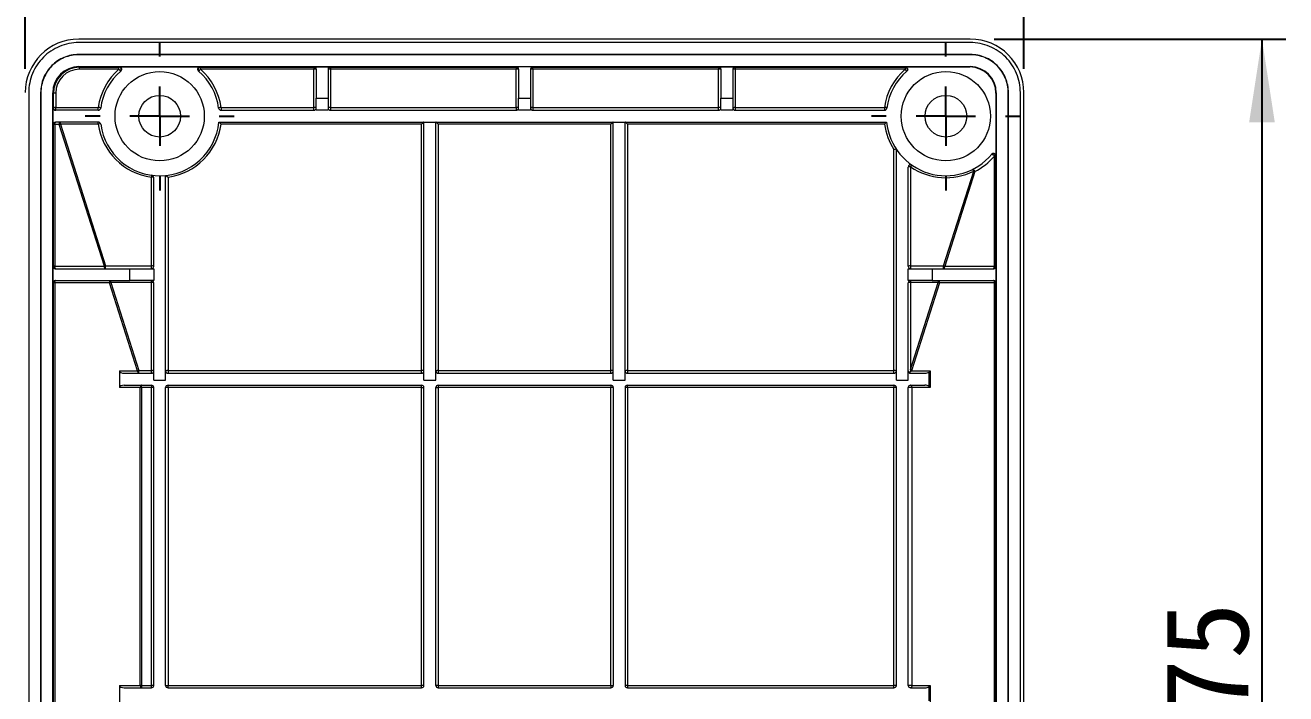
# Model space of a CAD drawing. Header units: millimetres. Extents: x 3 to 590, y 3 to 417.
# Drawn here: x 111.4 to 217.3, y 281 to 337.1 of the extents above; entities that cross this region are included whole.
import ezdxf

# ---------------------------------------------------------------- set-up
doc = ezdxf.new("R2010")
doc.units = ezdxf.units.MM
doc.header["$LTSCALE"] = 2
doc.layers.add('SLD-0', color=179, linetype='Continuous')
doc.styles.add('SLDTEXTSTYLE0', font='SIMSUN.TTC', dxfattribs={"width": 0.67})
doc.styles.add('SLDTEXTSTYLE15', font='SIMSUN.TTC')
doc.dimstyles.new('SLDDIMSTYLE0', dxfattribs={"dimtxt": 7, "dimasz": 7, "dimexe": 0, "dimexo": 0.0625, "dimgap": 1.75, "dimtad": 2, "dimrnd": 1e-09, "dimzin": 12, "dimdsep": 46, "dimtxsty": 'SLDTEXTSTYLE0', "dimsah": 1, "dimcen": 0.09, "dimadec": 0, "dimazin": 3, "dimtfac": 1, "dimtofl": 0, "dimtmove": 0, "dimatfit": 3, "dimfxl": 0, "dimfrac": 2, "dimtolj": 1, "dimtzin": 12, "dimarcsym": 0})

# ---------------------------------------------------------------- blocks, each defined once
blk = doc.blocks.new('_D')
at = {"layer": 'SLD-0', "color": 5}
for p, q in [((111.41, 333.49), (111.41, 350.5)), ((195.3, 333.49), (195.3, 350.5)), ((111.41, 348.5), (195.3, 348.5))]:
    blk.add_line(p, q, dxfattribs=at)
for points in [[(111.41, 348.5), (118.41, 347.43), (118.41, 349.58)], [(195.3, 348.5), (188.3, 349.58), (188.3, 347.43)]]:
    blk.add_solid(points, dxfattribs=at)
at = {"layer": 'SLD-0', "color": 5, "insert": (152.75, 356.65), "char_height": 7, "attachment_point": 1, "style": 'SLDTEXTSTYLE15'}
blk.add_mtext('83.89', dxfattribs=at)
blk = doc.blocks.new('_D_1')
at = {"layer": 'SLD-0', "color": 5}
for p, q in [((192.8, 335.99), (217.3, 335.99)), ((215.3, 335.99), (215.3, 198.24)), ((170.88, 198.24), (217.3, 198.24))]:
    blk.add_line(p, q, dxfattribs=at)
for points in [[(215.3, 335.99), (214.22, 328.99), (216.38, 328.99)], [(215.3, 198.24), (216.38, 205.24), (214.22, 205.24)]]:
    blk.add_solid(points, dxfattribs=at)
at = {"layer": 'SLD-0', "color": 5, "insert": (207.16, 260.14), "char_height": 7, "attachment_point": 1, "rotation": 90, "style": 'SLDTEXTSTYLE15'}
blk.add_mtext('137.75', dxfattribs=at)
blk = doc.blocks.new('SW_CENTERMARKSYMBOL_0')
at = {"layer": 'SLD-0', "color": 0}
for p, q in [((0, 5), (0, 6.25)), ((0, 0), (0, 2.5)), ((-5, 0), (-6.25, 0)), ((0, 0), (-2.5, 0)), ((0, 0), (0, -2.5)), ((0, 0), (2.5, 0)), ((5, 0), (6.25, 0)), ((0, -5), (0, -6.25))]:
    blk.add_line(p, q, dxfattribs=at)
blk = doc.blocks.new('SW_CENTERMARKSYMBOL_1')
at = {"layer": 'SLD-0', "color": 0}
for p, q in [((0, 5), (0, 6.25)), ((0, 0), (0, 2.5)), ((-5, 0), (-6.25, 0)), ((0, 0), (-2.5, 0)), ((0, 0), (0, -2.5)), ((0, 0), (2.5, 0)), ((5, 0), (6.25, 0)), ((0, -5), (0, -6.25))]:
    blk.add_line(p, q, dxfattribs=at)

msp = doc.modelspace()

# ---------------------------------------------------------------- linework, layer by layer
at = {"color": 7, "linetype": 'Continuous', "lineweight": 15}
for p, q in [((190.808, 335.694), (115.906, 335.694)), ((190.802, 335.988), (115.912, 335.988)), ((190.807, 334.693), (115.907, 334.693)), ((115.907, 334.672), (115.907, 334.693)), ((190.807, 334.672), (115.907, 334.672)), ((190.807, 334.672), (190.807, 334.693)), ((115.928, 333.672), (190.786, 333.672)), ((115.975, 333.625), (115.928, 333.672)), ((115.975, 333.625), (119.28, 333.625)), ((115.975, 333.46), (115.975, 333.625)), ((119.28, 333.46), (119.28, 333.625)), ((119.304, 333.645), (126.11, 333.645)), ((126.134, 333.625), (135.657, 333.625)), ((126.134, 333.46), (126.134, 333.625)), ((135.657, 333.671), (137.057, 333.671)), ((135.657, 333.625), (135.657, 333.671)), ((135.657, 333.625), (135.657, 333.46)), ((137.057, 333.671), (137.057, 333.625)), ((137.057, 333.625), (152.657, 333.625)), ((137.057, 333.625), (137.057, 333.46)), ((154.057, 333.671), (152.657, 333.671)), ((152.657, 333.625), (152.657, 333.671)), ((152.657, 333.625), (152.657, 333.46)), ((154.057, 333.671), (154.057, 333.625)), ((154.057, 333.625), (169.657, 333.625)), ((154.057, 333.46), (154.057, 333.625)), ((169.657, 333.671), (171.057, 333.671)), ((169.657, 333.625), (169.657, 333.671)), ((169.657, 333.625), (169.657, 333.46)), ((171.057, 333.671), (171.057, 333.625)), ((171.057, 333.625), (185.32, 333.625)), ((171.057, 333.625), (171.057, 333.46)), ((185.32, 333.625), (185.32, 333.46)), ((185.344, 333.645), (190.759, 333.645)), ((190.786, 333.672), (190.759, 333.645)), ((119.28, 333.46), (115.975, 333.46)), ((135.657, 333.46), (126.134, 333.46)), ((135.657, 330.248), (135.657, 333.46)), ((135.857, 333.471), (135.857, 331.014)), ((136.857, 333.471), (136.857, 331.014)), ((137.057, 333.46), (137.057, 330.248)), ((152.657, 333.46), (137.057, 333.46)), ((152.657, 330.248), (152.657, 333.46)), ((152.857, 333.471), (152.857, 331.014)), ((153.857, 333.471), (153.857, 331.014)), ((154.057, 333.46), (154.057, 330.248)), ((169.657, 333.46), (154.057, 333.46)), ((169.657, 330.248), (169.657, 333.46)), ((169.857, 333.471), (169.857, 331.014)), ((170.857, 333.471), (170.857, 331.014)), ((171.057, 333.46), (171.057, 330.248)), ((185.32, 333.46), (171.057, 333.46)), ((111.707, 331.494), (111.707, 206.77)), ((112.707, 331.494), (112.707, 206.77)), ((112.728, 331.494), (112.707, 331.494)), ((112.728, 331.494), (112.728, 206.786)), ((113.728, 207.175), (113.728, 331.473)), ((113.728, 331.473), (113.782, 331.419)), ((113.982, 331.454), (113.986, 330.248)), ((192.959, 331.446), (192.986, 331.473)), ((192.959, 331.446), (192.959, 326.205)), ((192.986, 331.473), (192.986, 207.175)), ((193.986, 331.494), (194.007, 331.494)), ((193.986, 206.786), (193.986, 331.494)), ((194.007, 206.77), (194.007, 331.494)), ((195.007, 206.77), (195.007, 331.494)), ((195.302, 206.775), (195.302, 331.489)), ((113.786, 330.214), (113.782, 331.419)), ((135.857, 331.014), (136.857, 331.014)), ((135.857, 330.014), (135.857, 331.014)), ((136.857, 331.014), (136.857, 330.014)), ((152.857, 330.014), (152.857, 331.014)), ((152.857, 331.014), (153.857, 331.014)), ((153.857, 331.014), (153.857, 330.014)), ((169.857, 331.014), (170.857, 331.014)), ((169.857, 330.014), (169.857, 331.014)), ((170.857, 331.014), (170.857, 330.014)), ((113.755, 330.214), (113.786, 330.214)), ((113.755, 328.814), (113.755, 330.214)), ((117.554, 330.014), (113.955, 330.014)), ((113.986, 330.248), (117.554, 330.248)), ((113.986, 330.014), (113.986, 330.248)), ((117.554, 330.014), (117.554, 330.248)), ((127.86, 330.248), (135.657, 330.248)), ((127.86, 330.248), (127.86, 330.014)), ((127.86, 330.014), (135.657, 330.014)), ((135.657, 330.014), (135.657, 330.248)), ((136.857, 330.014), (135.857, 330.014)), ((137.057, 330.248), (152.657, 330.248)), ((137.057, 330.248), (137.057, 330.014)), ((137.057, 330.014), (152.657, 330.014)), ((152.657, 330.248), (152.657, 330.014)), ((153.857, 330.014), (152.857, 330.014)), ((154.057, 330.248), (169.657, 330.248)), ((154.057, 330.248), (154.057, 330.014)), ((154.057, 330.014), (169.657, 330.014)), ((169.657, 330.014), (169.657, 330.248)), ((170.857, 330.014), (169.857, 330.014)), ((171.057, 330.248), (183.594, 330.248)), ((171.057, 330.248), (171.057, 330.014)), ((171.057, 330.014), (183.594, 330.014)), ((183.594, 330.248), (183.594, 330.014)), ((113.786, 328.814), (113.755, 328.814)), ((113.786, 316.914), (113.786, 328.814)), ((113.889, 328.814), (113.786, 328.814)), ((114.274, 328.814), (113.889, 328.814)), ((113.889, 328.814), (113.889, 316.914)), ((117.554, 329.014), (113.955, 329.014)), ((118.06, 316.914), (114.274, 328.814)), ((114.371, 328.848), (114.371, 329.014)), ((117.554, 328.848), (114.371, 328.848)), ((114.371, 328.848), (118.157, 316.948)), ((117.554, 328.848), (117.554, 329.014)), ((127.682, 329.014), (183.772, 329.014)), ((144.707, 328.848), (127.86, 328.848)), ((144.707, 308.171), (144.707, 328.848)), ((144.907, 307.349), (144.907, 329.014)), ((145.907, 307.349), (145.907, 329.014)), ((146.107, 328.848), (146.107, 308.171)), ((160.607, 328.848), (146.107, 328.848)), ((160.607, 308.171), (160.607, 328.848)), ((160.807, 307.349), (160.807, 329.014)), ((161.807, 307.349), (161.807, 329.014)), ((162.007, 328.848), (162.007, 308.171)), ((183.594, 328.848), (162.007, 328.848)), ((184.389, 308.171), (184.389, 326.712)), ((184.589, 307.349), (184.589, 326.737)), ((192.928, 326.168), (192.825, 326.168)), ((192.825, 316.914), (192.825, 326.168)), ((192.928, 326.168), (192.928, 316.914)), ((185.589, 316.914), (185.589, 325.237)), ((185.789, 325.272), (185.789, 316.948)), ((122.007, 316.948), (122.007, 324.396)), ((122.207, 316.914), (122.207, 324.361)), ((123.207, 307.349), (123.207, 324.539)), ((123.407, 324.396), (123.407, 308.171)), ((188.557, 316.948), (191.088, 324.905)), ((191.185, 324.871), (188.654, 316.914)), ((113.73, 316.914), (113.786, 316.914)), ((113.73, 316.914), (113.73, 315.514)), ((113.889, 316.914), (113.786, 316.914)), ((113.889, 316.914), (118.06, 316.914)), ((113.93, 316.714), (120.207, 316.714)), ((118.157, 316.948), (122.007, 316.948)), ((118.157, 316.714), (118.157, 316.948)), ((120.207, 315.714), (120.207, 316.714)), ((120.207, 316.714), (122.207, 316.714)), ((122.007, 316.714), (122.007, 316.948)), ((122.207, 316.714), (122.207, 315.714)), ((185.589, 315.714), (185.589, 316.714)), ((185.589, 316.714), (187.589, 316.714)), ((185.789, 316.948), (188.557, 316.948)), ((185.789, 316.948), (185.789, 316.714)), ((187.589, 316.714), (187.589, 315.714)), ((187.589, 316.714), (192.784, 316.714)), ((188.557, 316.714), (188.557, 316.948)), ((188.654, 316.914), (192.825, 316.914)), ((192.928, 316.914), (192.825, 316.914)), ((192.928, 316.914), (192.984, 316.914)), ((192.984, 315.514), (192.984, 316.914)), ((113.93, 315.714), (120.207, 315.714)), ((118.602, 315.548), (118.602, 315.714)), ((122.207, 315.714), (120.207, 315.714)), ((122.007, 315.548), (122.007, 315.714)), ((187.589, 315.714), (185.589, 315.714)), ((185.789, 315.714), (185.789, 315.548)), ((187.589, 315.714), (192.784, 315.714)), ((188.112, 315.714), (188.112, 315.548)), ((113.786, 315.514), (113.73, 315.514)), ((113.786, 264.06), (113.786, 315.514)), ((113.889, 315.514), (113.786, 315.514)), ((118.505, 315.514), (113.889, 315.514)), ((113.889, 315.514), (113.889, 264.234)), ((120.852, 308.136), (118.505, 315.514)), ((122.007, 315.548), (118.602, 315.548)), ((118.602, 315.548), (120.949, 308.171)), ((122.007, 308.171), (122.007, 315.548)), ((122.207, 307.349), (122.207, 315.514)), ((185.589, 307.349), (185.589, 315.514)), ((188.112, 315.548), (185.789, 315.548)), ((185.789, 315.548), (185.789, 308.245)), ((185.789, 308.245), (188.112, 315.548)), ((188.209, 315.514), (185.862, 308.136)), ((192.825, 315.514), (188.209, 315.514)), ((192.928, 315.514), (192.825, 315.514)), ((192.825, 264.234), (192.825, 315.514)), ((192.928, 315.514), (192.928, 264.234)), ((192.984, 315.514), (192.928, 315.514)), ((120.949, 308.171), (122.007, 308.171)), ((120.949, 307.936), (120.949, 308.171)), ((122.007, 307.936), (122.007, 308.171)), ((123.407, 308.171), (144.707, 308.171)), ((123.407, 308.171), (123.407, 307.936)), ((144.707, 307.936), (144.707, 308.171)), ((146.107, 308.171), (160.607, 308.171)), ((146.107, 308.171), (146.107, 307.936)), ((160.607, 307.936), (160.607, 308.171)), ((162.007, 308.171), (184.389, 308.171)), ((162.007, 308.171), (162.007, 307.936)), ((184.389, 307.936), (184.389, 308.171)), ((119.321, 308.136), (120.852, 308.136)), ((119.321, 308.136), (119.321, 306.736)), ((119.734, 307.936), (122.007, 307.936)), ((122.207, 307.349), (123.207, 307.349)), ((123.407, 307.936), (144.707, 307.936)), ((144.907, 307.349), (145.907, 307.349)), ((146.107, 307.936), (160.607, 307.936)), ((160.807, 307.349), (161.807, 307.349)), ((162.007, 307.936), (184.389, 307.936)), ((184.589, 307.349), (185.589, 307.349)), ((185.789, 307.936), (186.98, 307.936)), ((185.862, 308.136), (187.438, 308.136)), ((187.341, 306.833), (187.341, 308.039)), ((187.438, 308.136), (187.438, 306.736)), ((121.08, 306.736), (119.321, 306.736)), ((119.734, 306.936), (122.007, 306.936)), ((121.08, 281.734), (121.08, 306.736)), ((121.177, 306.736), (121.08, 306.736)), ((121.177, 306.736), (121.177, 306.936)), ((122.007, 306.736), (121.177, 306.736)), ((121.177, 306.736), (121.177, 281.734)), ((122.007, 306.936), (122.007, 306.736)), ((122.207, 306.736), (122.007, 306.736)), ((122.007, 281.734), (122.007, 306.736)), ((122.207, 281.734), (122.207, 306.736)), ((123.207, 281.734), (123.207, 306.736)), ((123.407, 306.736), (123.207, 306.736)), ((123.407, 306.936), (144.707, 306.936)), ((123.407, 306.736), (123.407, 306.936)), ((144.707, 306.736), (123.407, 306.736)), ((123.407, 306.736), (123.407, 281.734)), ((144.707, 306.736), (144.707, 306.936)), ((144.707, 306.736), (144.907, 306.736)), ((144.707, 281.734), (144.707, 306.736)), ((144.907, 281.734), (144.907, 306.736)), ((145.907, 281.734), (145.907, 306.736)), ((145.907, 306.736), (146.107, 306.736)), ((146.107, 306.936), (160.607, 306.936)), ((146.107, 306.936), (146.107, 306.736)), ((146.107, 306.736), (146.107, 281.734)), ((160.607, 306.736), (146.107, 306.736)), ((160.607, 306.936), (160.607, 306.736)), ((160.807, 306.736), (160.607, 306.736)), ((160.607, 281.734), (160.607, 306.736)), ((160.807, 306.736), (160.807, 281.734)), ((161.807, 306.736), (161.807, 281.734)), ((162.007, 306.736), (161.807, 306.736)), ((162.007, 306.936), (184.389, 306.936)), ((162.007, 306.736), (162.007, 306.936)), ((162.007, 306.736), (162.007, 281.734)), ((184.389, 306.736), (162.007, 306.736)), ((184.389, 306.936), (184.389, 306.736)), ((184.589, 306.736), (184.389, 306.736)), ((184.389, 281.734), (184.389, 306.736)), ((184.589, 281.734), (184.589, 306.736)), ((185.589, 281.734), (185.589, 306.736)), ((185.886, 306.736), (185.589, 306.736)), ((185.789, 306.936), (186.98, 306.936)), ((185.886, 306.736), (185.886, 281.734)), ((187.438, 306.736), (185.886, 306.736)), ((119.321, 281.734), (121.08, 281.734)), ((119.321, 281.734), (119.321, 280.334)), ((121.177, 281.734), (121.08, 281.734)), ((121.177, 281.734), (121.177, 281.534)), ((121.177, 281.734), (122.007, 281.734)), ((122.007, 281.534), (122.007, 281.734)), ((122.207, 281.734), (122.007, 281.734)), ((123.207, 281.734), (123.407, 281.734)), ((123.407, 281.534), (123.407, 281.734)), ((123.407, 281.734), (144.707, 281.734)), ((144.707, 281.534), (144.707, 281.734)), ((144.907, 281.734), (144.707, 281.734)), ((146.107, 281.734), (145.907, 281.734)), ((146.107, 281.734), (146.107, 281.534)), ((146.107, 281.734), (160.607, 281.734)), ((160.607, 281.734), (160.807, 281.734)), ((160.607, 281.734), (160.607, 281.534)), ((162.007, 281.734), (161.807, 281.734)), ((162.007, 281.734), (162.007, 281.534)), ((162.007, 281.734), (184.389, 281.734)), ((184.389, 281.534), (184.389, 281.734)), ((184.589, 281.734), (184.389, 281.734)), ((185.886, 281.734), (185.589, 281.734)), ((185.886, 281.734), (187.438, 281.734)), ((187.438, 281.734), (187.438, 280.334)), ((119.734, 281.534), (122.007, 281.534)), ((123.407, 281.534), (144.707, 281.534)), ((146.107, 281.534), (160.607, 281.534)), ((162.007, 281.534), (184.389, 281.534)), ((185.789, 281.534), (186.98, 281.534)), ((187.341, 280.431), (187.341, 281.637))]:
    msp.add_line(p, q, dxfattribs=at)
at = {"color": 7, "linetype": 'Continuous', "lineweight": 15, "flags": 128}
for points in [[(113.889, 328.814), (113.891, 328.853), (113.897, 328.89), (113.906, 328.925), (113.918, 328.955), (113.932, 328.98), (113.949, 328.998), (113.967, 329.01), (113.986, 329.014)], [(114.274, 328.814), (114.276, 328.853), (114.282, 328.89), (114.291, 328.925), (114.303, 328.955), (114.317, 328.98), (114.334, 328.998), (114.352, 329.01), (114.371, 329.014)], [(192.825, 326.168), (192.792, 326.202), (192.754, 326.233), (192.716, 326.261), (192.678, 326.283), (192.643, 326.298), (192.613, 326.306), (192.59, 326.305), (192.575, 326.297)], [(191.185, 324.871), (191.167, 324.911), (191.145, 324.95), (191.12, 324.984), (191.094, 325.013), (191.067, 325.035), (191.042, 325.049), (191.018, 325.054), (190.998, 325.049)], [(113.986, 316.714), (113.967, 316.717), (113.949, 316.729), (113.932, 316.747), (113.918, 316.772), (113.906, 316.803), (113.897, 316.837), (113.891, 316.875), (113.889, 316.914)], [(118.157, 316.714), (118.138, 316.717), (118.12, 316.729), (118.103, 316.747), (118.088, 316.772), (118.076, 316.803), (118.067, 316.837), (118.062, 316.875), (118.06, 316.914)], [(188.557, 316.714), (188.576, 316.717), (188.594, 316.729), (188.611, 316.747), (188.626, 316.772), (188.638, 316.803), (188.647, 316.837), (188.652, 316.875), (188.654, 316.914)], [(192.728, 316.714), (192.747, 316.717), (192.765, 316.729), (192.782, 316.747), (192.796, 316.772), (192.808, 316.803), (192.817, 316.837), (192.823, 316.875), (192.825, 316.914)], [(113.889, 315.514), (113.891, 315.553), (113.897, 315.59), (113.906, 315.625), (113.918, 315.655), (113.932, 315.68), (113.949, 315.698), (113.967, 315.71), (113.986, 315.714)], [(118.505, 315.514), (118.507, 315.553), (118.513, 315.59), (118.521, 315.625), (118.534, 315.655), (118.548, 315.68), (118.565, 315.698), (118.583, 315.71), (118.602, 315.714)], [(188.112, 315.714), (188.131, 315.71), (188.149, 315.698), (188.166, 315.68), (188.181, 315.655), (188.193, 315.625), (188.202, 315.59), (188.207, 315.553), (188.209, 315.514)], [(192.728, 315.714), (192.747, 315.71), (192.765, 315.698), (192.782, 315.68), (192.796, 315.655), (192.808, 315.625), (192.817, 315.59), (192.823, 315.553), (192.825, 315.514)], [(120.852, 308.136), (120.854, 308.097), (120.859, 308.059), (120.868, 308.025), (120.88, 307.995), (120.895, 307.97), (120.912, 307.951), (120.93, 307.94), (120.949, 307.936)], [(121.177, 306.936), (121.158, 306.932), (121.14, 306.921), (121.123, 306.902), (121.109, 306.877), (121.097, 306.847), (121.088, 306.813), (121.082, 306.775), (121.08, 306.736)], [(185.886, 306.736), (185.884, 306.775), (185.878, 306.813), (185.869, 306.847), (185.857, 306.877), (185.842, 306.902), (185.826, 306.921), (185.808, 306.932), (185.789, 306.936)], [(121.08, 281.734), (121.082, 281.695), (121.088, 281.657), (121.097, 281.623), (121.109, 281.592), (121.123, 281.567), (121.14, 281.549), (121.158, 281.537), (121.177, 281.534)], [(185.886, 281.734), (185.884, 281.695), (185.878, 281.657), (185.869, 281.623), (185.857, 281.592), (185.842, 281.567), (185.826, 281.549), (185.808, 281.537), (185.789, 281.534)]]:
    msp.add_lwpolyline(points, dxfattribs=at)
at = {"color": 7, "linetype": 'Continuous', "lineweight": 15}
for centre, radius in [((122.707, 329.514), 3.75), ((188.747, 329.514), 3.75), ((122.707, 329.514), 1.75), ((188.747, 329.514), 1.75)]:
    msp.add_circle(centre, radius, dxfattribs=at)
for centre, radius, start, end in [((122.707, 329.714), 5.2, 130.87912, 131.22114), ((119.28, 333.425), 0.2, 311.24086, 89.98307), ((126.134, 333.425), 0.2, 90.016, 228.76007), ((122.707, 329.714), 5.2, 48.77886, 49.12088), ((135.657, 333.425), 0.2, 0.0033, 90.00417), ((137.057, 333.425), 0.2, 89.99583, 179.9967), ((152.657, 333.425), 0.2, 0.00351, 90.00404), ((154.057, 333.425), 0.2, 89.99596, 179.99649), ((169.657, 333.425), 0.2, 0.0033, 90.00417), ((171.057, 333.425), 0.2, 89.99583, 179.9967), ((188.747, 329.714), 5.2, 130.87912, 131.22114), ((185.32, 333.425), 0.2, 311.24017, 89.98376), ((122.707, 329.548), 5.2, 131.22114, 172.26362), ((122.707, 329.514), 5, 130.88014, 172.26362), ((118.925, 333.067), 0.529, 23.04311, 47.83923), ((122.707, 329.514), 5, 7.73638, 49.11986), ((126.489, 333.067), 0.529, 132.15779, 156.95987), ((122.707, 329.548), 5.2, 7.73638, 48.77886), ((135.706, 333.146), 0.318, 61.51707, 98.77798), ((137.009, 333.146), 0.318, 81.22202, 118.48293), ((152.706, 333.146), 0.318, 61.51722, 98.77785), ((154.009, 333.146), 0.318, 81.22215, 118.48278), ((169.706, 333.146), 0.318, 61.51707, 98.77798), ((171.009, 333.146), 0.318, 81.22202, 118.48293), ((188.747, 329.548), 5.2, 131.22114, 172.26362), ((188.747, 329.514), 5, 130.88014, 172.26362), ((184.965, 333.067), 0.529, 23.03949, 47.84285), ((113.936, 331.128), 0.329, 81.89707, 117.80661), ((113.939, 329.922), 0.329, 81.90527, 117.79841), ((113.986, 330.214), 0.2, 179.99347, 269.99692), ((117.561, 329.919), 0.329, 54.33968, 91.0989), ((117.554, 330.214), 0.2, 270, 352.26362), ((127.853, 329.919), 0.329, 88.90068, 125.66105), ((127.86, 330.214), 0.2, 187.73638, 270), ((135.706, 329.934), 0.318, 61.52215, 98.77705), ((135.657, 330.214), 0.2, 270, 0), ((137.009, 329.934), 0.318, 81.22295, 118.47785), ((137.057, 330.214), 0.2, 180, 270), ((152.706, 329.934), 0.318, 61.5223, 98.77692), ((152.657, 330.214), 0.2, 270, 0), ((154.009, 329.934), 0.318, 81.22308, 118.4777), ((154.057, 330.214), 0.2, 180, 270), ((169.706, 329.934), 0.318, 61.52215, 98.77705), ((169.657, 330.214), 0.2, 270, 0), ((171.009, 329.934), 0.318, 81.22295, 118.47785), ((171.057, 330.214), 0.2, 180, 270), ((183.601, 329.919), 0.329, 54.33895, 91.09932), ((183.594, 330.214), 0.2, 270, 352.26362), ((113.986, 328.814), 0.2, 90.00476, 180.00378), ((114.696, 327.791), 1.106, 107.03742, 112.37283), ((117.554, 328.814), 0.2, 7.73638, 90), ((117.642, 328.55), 0.311, 69.15091, 106.33875), ((122.707, 329.548), 5.2, 187.73638, 262.26362), ((122.707, 329.514), 5, 187.73638, 354.26083), ((122.707, 329.548), 5.2, 277.73638, 352.26362), ((188.747, 329.548), 5.2, 187.73638, 213.05373), ((188.747, 329.514), 5, 185.73917, 320.48562), ((188.844, 329.514), 5.2, 296.76091, 319.95539), ((192.728, 326.168), 0.2, 0.01755, 139.9352), ((188.947, 329.514), 5.2, 319.95539, 320.48668), ((185.789, 325.237), 0.2, 55.32445, 180), ((185.74, 324.958), 0.318, 81.22183, 118.48068), ((186.157, 325.064), 0.423, 126.99179, 150.50698), ((188.747, 329.548), 5.2, 235.32445, 296.76091), ((123.627, 324.213), 1.631, 167.73361, 173.55696), ((122.056, 324.082), 0.318, 61.51849, 98.77881), ((122.007, 324.361), 0.2, 0, 82.26362), ((190.612, 324.707), 0.516, 22.57674, 41.51775), ((190.764, 323.848), 1.106, 67.6276, 72.96354), ((113.986, 316.914), 0.2, 179.99454, 269.99692), ((118.481, 315.891), 1.106, 107.03611, 112.37414), ((122.056, 316.634), 0.318, 61.51788, 98.7815), ((122.007, 316.914), 0.2, 270, 0), ((185.74, 316.634), 0.318, 81.21915, 118.4813), ((185.789, 316.914), 0.2, 180, 270), ((188.233, 315.891), 1.106, 67.62586, 72.96389), ((192.728, 316.914), 0.2, 270.00308, 0.00546), ((113.986, 315.514), 0.2, 90.00415, 180.00439), ((122.007, 315.514), 0.2, 0, 90), ((122.056, 315.234), 0.318, 61.51849, 98.77881), ((185.789, 315.514), 0.2, 90, 180), ((185.74, 315.234), 0.318, 81.22183, 118.48068), ((192.728, 315.514), 0.2, 359.99561, 89.99585), ((118.926, 314.492), 1.105, 107.03587, 112.37828), ((187.788, 314.492), 1.105, 67.62172, 72.96413), ((121.273, 307.114), 1.105, 107.03481, 112.37544), ((122.056, 307.857), 0.318, 61.51788, 98.7815), ((123.359, 307.857), 0.318, 81.21884, 118.48197), ((144.756, 307.857), 0.318, 61.51835, 98.78093), ((146.059, 307.857), 0.318, 81.2189, 118.48186), ((160.656, 307.857), 0.318, 61.51814, 98.7811), ((161.959, 307.857), 0.318, 81.21907, 118.48165), ((184.437, 307.857), 0.318, 61.51803, 98.78116), ((122.007, 308.136), 0.2, 270, 0), ((123.407, 308.136), 0.2, 180, 270), ((144.707, 308.136), 0.2, 270, 0), ((146.107, 308.136), 0.2, 180, 270), ((160.607, 308.136), 0.2, 270, 0), ((162.007, 308.136), 0.2, 180, 270), ((184.389, 308.136), 0.2, 270, 0), ((185.789, 308.136), 0.2, 180, 270), ((122.007, 306.736), 0.2, 0, 90), ((123.407, 306.736), 0.2, 90, 180), ((144.707, 306.736), 0.2, 0, 90), ((146.107, 306.736), 0.2, 90, 180), ((160.607, 306.736), 0.2, 0, 90), ((162.007, 306.736), 0.2, 90, 180), ((184.389, 306.736), 0.2, 0, 90), ((185.789, 306.736), 0.2, 90, 180), ((122.007, 281.734), 0.2, 270, 0), ((123.407, 281.734), 0.2, 180, 270), ((144.707, 281.734), 0.2, 270, 0), ((146.107, 281.734), 0.2, 180, 270), ((160.607, 281.734), 0.2, 270, 0), ((162.007, 281.734), 0.2, 180, 270), ((184.389, 281.734), 0.2, 270, 0), ((185.789, 281.734), 0.2, 180, 270)]:
    msp.add_arc(centre, radius, start, end, dxfattribs=at)
for centre, major_axis, ratio, start_param, end_param in [((115.913, 331.488), (3.183, -3.183), 0.9996955, 2.3563468, 3.9268385), ((190.801, 331.488), (-3.183, -3.183), 0.9996955, 2.3563468, 3.9268385), ((115.929, 331.472), (1.556, -1.556), 0.9996955, 2.3563468, 3.9268385), ((115.982, 331.418), (-0.89, 2.021), 0.9958651, 5.870024, 7.4405158), ((135.657, 333.471), (0, 0.2), 0.9998477, 4.712389, 6.2831853), ((137.057, 333.471), (0, -0.2), 0.9998477, 3.1415927, 4.712389), ((152.657, 333.471), (0, 0.2), 0.9998477, 4.712389, 6.2831853), ((154.057, 333.471), (0, -0.2), 0.9998477, 3.1415927, 4.712389), ((169.657, 333.471), (0, 0.2), 0.9998477, 4.712389, 6.2831853), ((171.057, 333.471), (0, -0.2), 0.9998477, 3.1415927, 4.712389), ((190.758, 331.445), (-1.556, -1.556), 0.9996955, 2.3563468, 3.9268385), ((190.785, 331.472), (-1.556, -1.556), 0.9996955, 2.3563468, 3.9268385), ((115.982, 331.453), (-0.813, 1.836), 0.995431, 5.8678489, 7.4383407), ((113.955, 330.214), (0.2, 0), 0.9998477, 3.1415927, 4.712389), ((113.955, 328.814), (-0.2, 0), 0.9998477, 4.712389, 6.2831853), ((144.707, 328.814), (0.199, 0.199), 0.0874887, 0.0872665, 1.4835299), ((146.107, 328.814), (-0.199, 0.199), 0.0874887, 4.7996554, 6.1959188), ((160.607, 328.814), (0.199, 0.199), 0.0874887, 0.0872665, 1.4835299), ((162.007, 328.814), (0.199, -0.199), 0.0874887, 1.6580628, 3.0543262), ((113.93, 316.914), (0.2, 0), 0.9998477, 3.1415927, 4.712389), ((192.784, 316.914), (0.2, 0), 0.9998477, 4.712389, 6.2831853), ((113.93, 315.514), (-0.2, 0), 0.9998477, 4.712389, 6.2831853), ((192.784, 315.514), (-0.2, 0), 0.9998477, 3.1415927, 4.712389), ((185.789, 308.21), (0.2, 1.288), 0.0040881, 1.5444648, 1.6879628), ((119.734, 308.136), (0.413, 0), 0.4848096, 3.1415927, 4.712389), ((185.765, 308.136), (0.266, 0.194), 0.1790505, 4.5631004, 4.9525125), ((186.98, 308.136), (0.413, 0), 0.4848096, 4.712389, 5.7770398), ((187.341, 308.136), (0.194, 0.194), 0.2586176, 4.4593162, 4.9654617), ((119.734, 306.736), (-0.413, 0), 0.4848096, 4.712389, 6.2831853), ((186.98, 306.736), (-0.413, 0), 0.4848096, 3.6477381, 4.712389), ((187.341, 306.736), (0.194, -0.194), 0.2586176, 1.3177236, 1.8238691), ((119.734, 281.734), (0.413, 0), 0.4848096, 3.1415927, 4.712389), ((187.341, 281.734), (0.194, 0.194), 0.2586176, 4.4593162, 4.9654617), ((186.98, 281.734), (0.413, 0), 0.4848096, 4.712389, 5.7770398)]:
    msp.add_ellipse(centre, major_axis=major_axis, ratio=ratio, start_param=start_param, end_param=end_param, dxfattribs=at)
for points in [[(115.906, 335.694), (115.36, 335.694), (114.256, 335.475), (112.86, 334.541), (111.926, 333.145), (111.707, 332.041), (111.707, 331.494)], [(195.007, 331.494), (195.007, 332.041), (194.789, 333.145), (193.854, 334.541), (192.458, 335.475), (191.354, 335.694), (190.808, 335.694)]]:
    msp.add_open_spline(points, degree=3, dxfattribs=at)
for points, knots in [([(115.907, 334.693), (115.491, 334.693), (115.07, 334.61), (114.295, 334.289), (113.94, 334.052), (113.349, 333.46), (113.111, 333.106), (112.791, 332.331), (112.707, 331.91), (112.707, 331.494)], [2.3563468, 2.3563468, 2.3563468, 2.3563468, 2.7489697, 2.7489697, 3.1415927, 3.1415927, 3.5342156, 3.5342156, 3.9268385, 3.9268385, 3.9268385, 3.9268385]), ([(115.907, 334.672), (115.494, 334.672), (115.076, 334.59), (114.306, 334.271), (113.953, 334.035), (113.365, 333.447), (113.13, 333.095), (112.811, 332.325), (112.728, 331.907), (112.728, 331.494)], [2.3563468, 2.3563468, 2.3563468, 2.3563468, 2.7489697, 2.7489697, 3.1415927, 3.1415927, 3.5342156, 3.5342156, 3.9268385, 3.9268385, 3.9268385, 3.9268385]), ([(194.007, 331.494), (194.007, 331.91), (193.923, 332.331), (193.603, 333.106), (193.366, 333.46), (192.774, 334.052), (192.419, 334.289), (191.644, 334.61), (191.223, 334.693), (190.807, 334.693)], [2.3563468, 2.3563468, 2.3563468, 2.3563468, 2.7489697, 2.7489697, 3.1415927, 3.1415927, 3.5342156, 3.5342156, 3.9268385, 3.9268385, 3.9268385, 3.9268385]), ([(193.986, 331.494), (193.986, 331.907), (193.903, 332.325), (193.585, 333.095), (193.349, 333.447), (192.761, 334.035), (192.409, 334.271), (191.638, 334.59), (191.22, 334.672), (190.807, 334.672)], [2.3563468, 2.3563468, 2.3563468, 2.3563468, 2.7489697, 2.7489697, 3.1415927, 3.1415927, 3.5342156, 3.5342156, 3.9268385, 3.9268385, 3.9268385, 3.9268385]), ([(119.304, 333.645), (119.345, 333.645), (119.385, 333.633), (119.451, 333.587), (119.477, 333.553), (119.505, 333.477), (119.508, 333.435), (119.488, 333.357), (119.466, 333.321), (119.435, 333.294)], [0, 0, 0, 0, 0.25, 0.25, 0.5, 0.5, 0.75, 0.75, 1, 1, 1, 1]), ([(125.979, 333.294), (125.949, 333.321), (125.927, 333.356), (125.907, 333.435), (125.909, 333.477), (125.937, 333.553), (125.963, 333.587), (126.029, 333.633), (126.069, 333.645), (126.11, 333.645)], [0, 0, 0, 0, 0.25, 0.25, 0.5, 0.5, 0.75, 0.75, 1, 1, 1, 1]), ([(185.344, 333.645), (185.385, 333.645), (185.425, 333.633), (185.491, 333.587), (185.517, 333.553), (185.545, 333.477), (185.548, 333.435), (185.528, 333.357), (185.506, 333.321), (185.475, 333.294)], [0, 0, 0, 0, 0.25, 0.25, 0.5, 0.5, 0.75, 0.75, 1, 1, 1, 1]), ([(127.684, 329.014), (127.693, 329.014), (127.722, 328.99), (127.786, 328.929), (127.823, 328.889), (127.86, 328.848)], [0, 0, 0, 0, 0.5, 0.5, 1, 1, 1, 1]), ([(183.77, 329.014), (183.761, 329.014), (183.733, 328.99), (183.668, 328.929), (183.631, 328.889), (183.594, 328.848)], [0, 0, 0, 0, 0.5, 0.5, 1, 1, 1, 1]), ([(184.588, 326.739), (184.583, 326.746), (184.558, 326.747), (184.485, 326.737), (184.437, 326.726), (184.389, 326.712)], [0, 0, 0, 0, 0.5, 0.5, 1, 1, 1, 1]), ([(192.604, 326.332), (192.631, 326.364), (192.666, 326.387), (192.745, 326.409), (192.788, 326.407), (192.864, 326.38), (192.899, 326.354), (192.946, 326.287), (192.959, 326.246), (192.959, 326.205)], [0, 0, 0, 0, 0.25, 0.25, 0.5, 0.5, 0.75, 0.75, 1, 1, 1, 1]), ([(123.21, 324.539), (123.22, 324.54), (123.251, 324.52), (123.323, 324.466), (123.365, 324.432), (123.407, 324.396)], [0, 0, 0, 0, 0.5, 0.5, 1, 1, 1, 1]), ([(185.669, 307.976), (185.684, 307.988), (185.7, 308.001), (185.73, 308.03), (185.746, 308.044), (185.76, 308.06)], [0, 0, 0, 0, 0.5, 0.5, 1, 1, 1, 1])]:
    msp.add_open_spline(points, degree=3, knots=knots, dxfattribs=at)

# ---------------------------------------------------------------- block references
at = {"layer": 'SLD-0', "color": 1}
for name, p in [('SW_CENTERMARKSYMBOL_1', (122.707, 329.514)), ('SW_CENTERMARKSYMBOL_0', (188.747, 329.514))]:
    msp.add_blockref(name, p, dxfattribs=at)

# ---------------------------------------------------------------- dimensions: what is measured, and where the dimension line sits
at = {"layer": 'SLD-0', "color": 5}
dim = msp.add_linear_dim(base=(195.302, 348.503), p1=(111.412, 331.489), p2=(195.302, 331.489), dimstyle='SLDDIMSTYLE0', dxfattribs=at)
dim.commit()
dim.dimension.update_dxf_attribs({"geometry": '_D', "text_midpoint": (159.552, 348.503), "dimtype": 160})
dim = msp.add_linear_dim(base=(215.302, 198.239), p1=(190.802, 335.988), p2=(168.881, 198.239), angle=90, dimstyle='SLDDIMSTYLE0', dxfattribs=at)
dim.commit()
dim.dimension.update_dxf_attribs({"geometry": '_D_1', "text_midpoint": (215.302, 268.304), "dimtype": 160})

doc.saveas('drawing.dxf')
